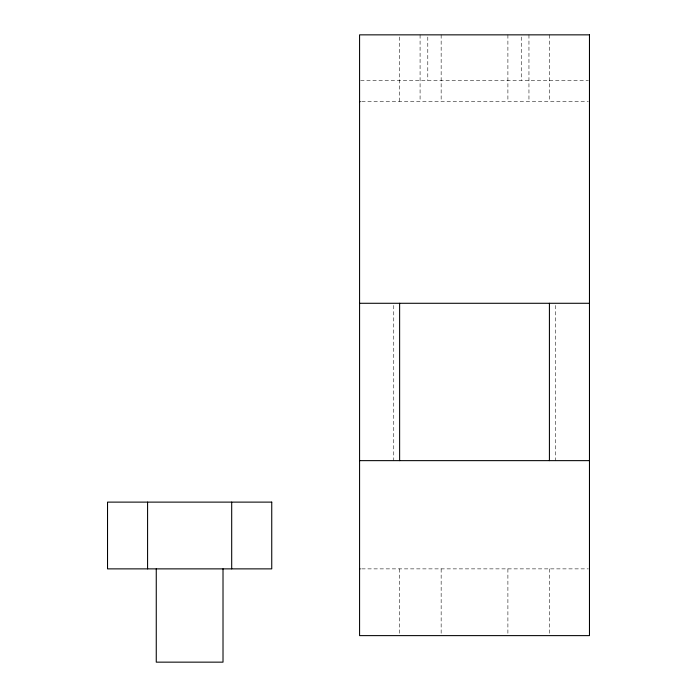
<?xml version="1.0" encoding="UTF-8"?>
<svg xmlns="http://www.w3.org/2000/svg" width="697" height="697" viewBox="0 0 697 697"><rect width="100%" height="100%" fill="white"/><g stroke="black" fill="none" stroke-linecap="round" stroke-linejoin="round"><path stroke-width="0.52" stroke-dasharray="3.48 2.61" d="M360.654 80.382L588.39 80.382M361.743 101.605L588.381 101.605M361.743 568.874L588.381 568.874M555.291 305.452L555.291 460.639M549.419 34.85L549.419 101.605M549.419 568.874L549.419 635.62M528.953 34.85L528.953 101.605M521.251 37.019L521.251 80.382M507.895 34.85L507.895 101.605M507.895 568.874L507.895 634.549M441.149 34.85L441.149 101.605M441.149 568.874L441.149 635.62M427.792 37.019L427.792 80.382M420.082 34.85L420.082 101.605M399.625 37.002L399.625 101.605M399.625 568.874L399.625 635.62M393.753 305.452L393.753 460.639"/><path stroke-width="1.05" d="M359.574 101.605L360.244 101.605M359.574 303.282L589.47 303.282M359.574 460.639L589.47 460.639M359.574 568.874L360.244 568.874M549.419 303.282L549.419 460.639M399.625 303.282L399.625 460.639M231.692 502.119L231.692 568.874M223.014 568.874L223.014 662.15L156.259 662.15L156.259 568.874M147.581 502.119L147.581 568.874M589.47 34.85L359.574 34.85L359.574 635.62L589.47 635.62L589.47 34.85M271.743 502.119L107.53 502.119L107.53 568.874L271.743 568.874L271.743 502.119"/></g></svg>
